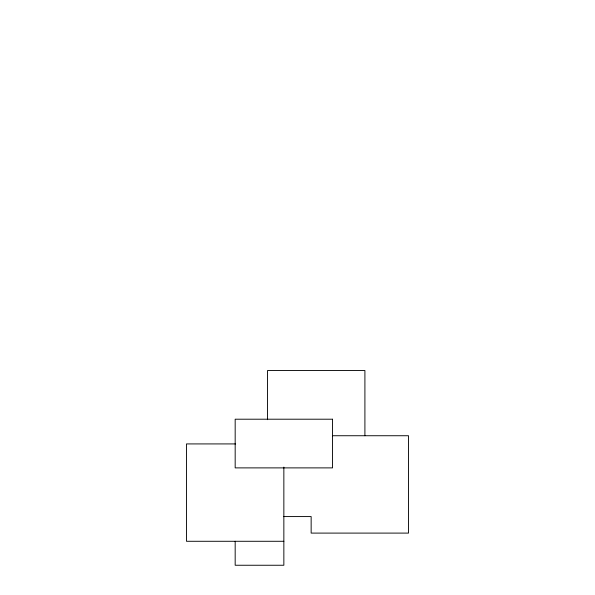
<?xml version="1.0" encoding="UTF-8"?>
<svg xmlns="http://www.w3.org/2000/svg" width="595" height="595" viewBox="0 0 595 595"><rect width="100%" height="100%" fill="white"/><g stroke="black" fill="none" stroke-linecap="round" stroke-linejoin="round"><path stroke-width="0.89" d="M332.464 435.733L408.512 435.733L408.512 533.098L311.148 533.098L311.148 516.572L283.391 516.572M235.635 443.922L186.488 443.922L186.488 541.286L283.852 541.286M364.906 435.733L364.906 370.521L267.542 370.521L267.542 419.668M283.852 467.105L283.852 565.25L235.174 565.25L235.174 541.286M332.538 419.207L235.174 419.207L235.174 467.886L332.538 467.886L332.538 419.207"/></g></svg>
